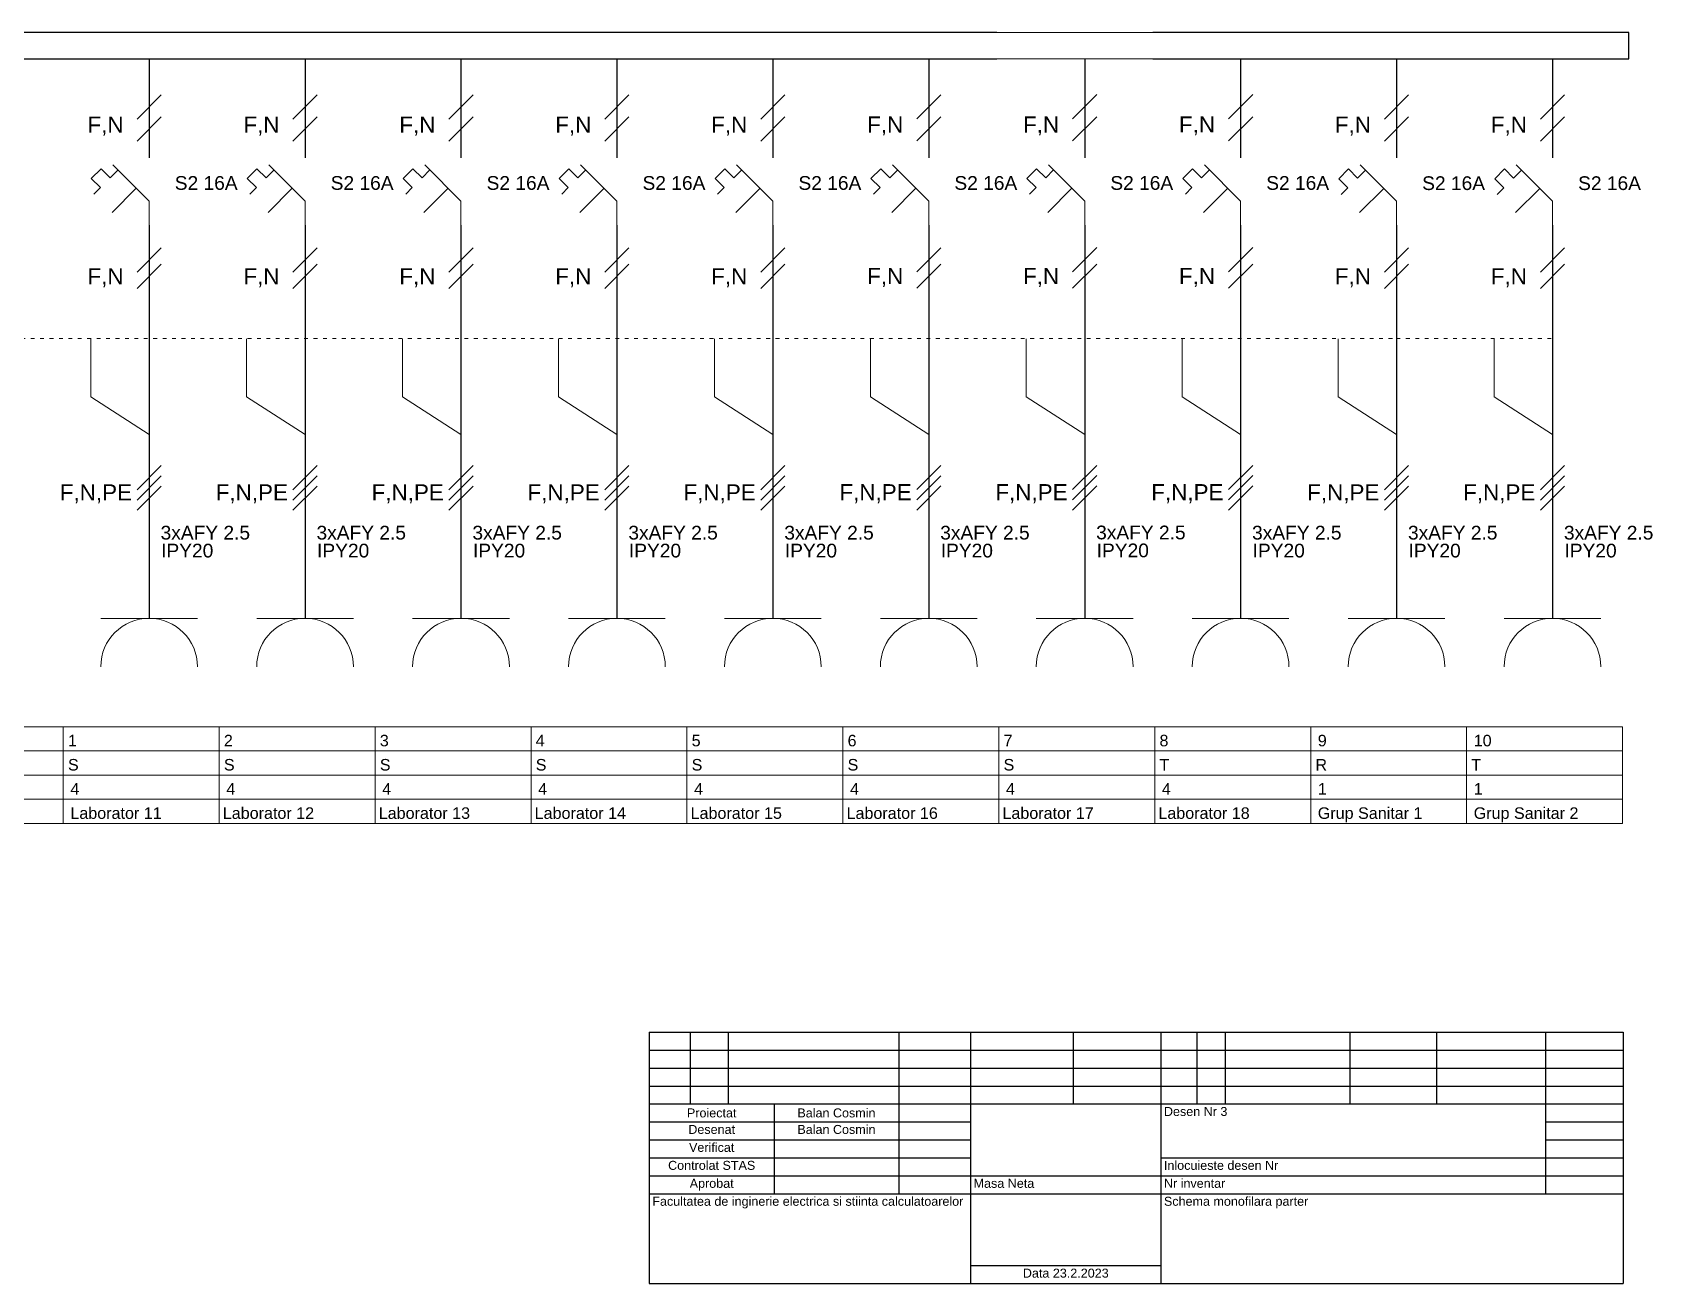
# Model space of a CAD drawing. Header units: inches. Extents: x 3 to 166, y 2 to 55.
# Drawn here: x 99.3 to 166.3, y 1.8 to 53.6 of the extents above; entities that cross this region are included whole.
import ezdxf

# ---------------------------------------------------------------- set-up
doc = ezdxf.new("R2010")
doc.units = ezdxf.units.IN
doc.header["$LTSCALE"] = 0.1
doc.header["$MEASUREMENT"] = 0
doc.linetypes.add('ACAD_ISO03W100', pattern=[30, 12, -18])
doc.styles.get("Standard").update_dxf_attribs({"font": 'arial.ttf'})

# ---------------------------------------------------------------- blocks, each defined once
blk = doc.blocks.new('*T1')
at = {"color": 0, "linetype": 'ByBlock', "lineweight": -2, "ltscale": 0.13, "transparency": 16777216}
for p, q in [((0, 0), (40.281, 0)), ((0, 0), (0, -2.972)), ((1.684, 0), (1.684, -2.972)), ((3.268, 0), (3.268, -2.972)), ((10.32, 0), (10.32, -2.972)), ((13.288, 0), (13.288, -2.972)), ((17.532, 0), (17.532, -2.972)), ((21.161, 0), (21.161, -2.972)), ((22.644, 0), (22.644, -2.972)), ((23.82, 0), (23.82, -2.972)), ((28.98, 0), (28.98, -2.972)), ((32.562, 0), (32.562, -2.972)), ((37.06, 0), (37.06, -2.972)), ((40.281, 0), (40.281, -2.972)), ((0, -0.743), (40.281, -0.743)), ((0, -1.486), (40.281, -1.486)), ((0, -2.229), (40.281, -2.229)), ((0, -2.972), (40.281, -2.972))]:
    blk.add_line(p, q, dxfattribs=at)
blk = doc.blocks.new('*T2')
at = {"color": 0, "linetype": 'ByBlock', "lineweight": -2, "ltscale": 0.13, "transparency": 16777216}
for p, q in [((0, 0), (40.281, 0)), ((0, 0), (0, -3.715)), ((5.16, 0), (5.16, -3.715)), ((10.32, 0), (10.32, -3.715)), ((13.288, 0), (13.288, -3.715)), ((21.161, 0), (21.161, -3.715)), ((37.06, 0), (37.06, -3.715)), ((40.281, 0), (40.281, -3.715)), ((0, -0.743), (13.288, -0.743)), ((37.06, -0.743), (40.281, -0.743)), ((0, -1.486), (13.288, -1.486)), ((37.06, -1.486), (40.281, -1.486)), ((0, -2.229), (13.288, -2.229)), ((21.161, -2.229), (40.281, -2.229)), ((0, -2.972), (40.281, -2.972)), ((0, -3.715), (40.281, -3.715))]:
    blk.add_line(p, q, dxfattribs=at)
at = {"color": 0, "lineweight": 13, "ltscale": 0.13, "transparency": 16777216}
for s, insert, char_height, width, attachment_point in [('Proiectat', (2.58, -0.372), 0.3715, 4.91223, 5), ('Balan Cosmin', (7.74, -0.372), 0.37151, 4.91223, 5), ('Desen Nr 3', (21.285, -0.124), 0.3715, 15.65142, 1), ('Desenat', (2.58, -0.867), 0.3715, 4.91223, 2), ('Balan Cosmin', (7.74, -0.867), 0.37151, 4.91223, 2), ('Verificat', (2.58, -1.61), 0.3715, 4.91223, 2), ('Controlat STAS', (2.58, -2.353), 0.37151, 4.91223, 2), ('Inlocuieste desen Nr', (21.285, -2.353), 0.37151, 15.65142, 1), ('Aprobat', (2.58, -3.096), 0.3715, 4.91223, 2), ('Masa Neta', (13.412, -3.096), 0.3715, 7.62519, 1), ('Nr inventar', (21.285, -3.096), 0.37151, 15.65142, 1)]:
    blk.add_mtext(s, dxfattribs=dict(at, insert=insert, char_height=char_height, width=width, attachment_point=attachment_point))
blk = doc.blocks.new('*T3')
at = {"color": 0, "linetype": 'ByBlock', "lineweight": -2, "ltscale": 0.13, "transparency": 16777216}
for p, q in [((0, 0), (40.281, 0)), ((0, 0), (0, -3.715)), ((13.288, 0), (13.288, -3.715)), ((21.161, 0), (21.161, -3.715)), ((40.281, 0), (40.281, -3.715)), ((13.288, -2.972), (21.161, -2.972)), ((0, -3.715), (40.281, -3.715))]:
    blk.add_line(p, q, dxfattribs=at)
at = {"color": 0, "lineweight": 13, "ltscale": 0.13, "transparency": 16777216, "char_height": 0.37151}
for s, insert, width, attachment_point in [('Facultatea de inginerie electrica si stiinta calculatoarelor', (0.124, -0.124), 13.0407, 1), ('Schema monofilara parter', (21.285, -0.124), 18.87213, 1), ('Data 23.2.2023', (17.225, -3.096), 7.62519, 2)]:
    blk.add_mtext(s, dxfattribs=dict(at, insert=insert, width=width, attachment_point=attachment_point))

msp = doc.modelspace()

# ---------------------------------------------------------------- linework, layer by layer
at = {"lineweight": 13, "ltscale": 0.13}
for p, q in [((139.183, 53.593), (145.632, 53.593)), ((139.183, 52.505), (145.632, 52.505)), ((101.728, 47.551), (102.13, 47.952)), ((102.507, 47.575), (102.13, 47.952)), ((102.507, 47.575), (102.835, 47.902)), ((104.119, 46.618), (102.619, 48.118)), ((108.177, 47.551), (108.579, 47.952)), ((108.956, 47.575), (108.579, 47.952)), ((108.956, 47.575), (109.284, 47.902)), ((110.568, 46.618), (109.068, 48.118)), ((114.626, 47.551), (115.028, 47.952)), ((115.405, 47.575), (115.028, 47.952)), ((115.405, 47.575), (115.733, 47.902)), ((117.017, 46.618), (115.517, 48.118)), ((121.075, 47.551), (121.477, 47.952)), ((121.854, 47.575), (121.477, 47.952)), ((121.854, 47.575), (122.182, 47.902)), ((123.466, 46.618), (121.966, 48.118)), ((127.524, 47.551), (127.926, 47.952)), ((128.303, 47.575), (127.926, 47.952)), ((128.303, 47.575), (128.631, 47.902)), ((129.915, 46.618), (128.415, 48.118)), ((133.973, 47.551), (134.375, 47.952)), ((134.752, 47.575), (134.375, 47.952)), ((134.752, 47.575), (135.08, 47.902)), ((136.364, 46.618), (134.864, 48.118)), ((140.422, 47.551), (140.824, 47.952)), ((141.201, 47.575), (140.824, 47.952)), ((141.201, 47.575), (141.529, 47.902)), ((142.813, 46.618), (141.313, 48.118)), ((146.871, 47.551), (147.273, 47.952)), ((147.65, 47.575), (147.273, 47.952)), ((147.65, 47.575), (147.978, 47.902)), ((149.262, 46.618), (147.762, 48.118)), ((153.321, 47.543), (153.722, 47.944)), ((154.099, 47.567), (153.722, 47.944)), ((154.099, 47.567), (154.427, 47.894)), ((155.711, 46.61), (154.211, 48.11)), ((159.77, 47.543), (160.171, 47.944)), ((160.548, 47.567), (160.171, 47.944)), ((160.548, 47.567), (160.876, 47.894)), ((162.16, 46.61), (160.66, 48.11)), ((102.106, 47.173), (101.728, 47.551)), ((101.835, 46.902), (102.106, 47.173)), ((103.589, 47.148), (102.589, 46.148)), ((108.555, 47.173), (108.177, 47.551)), ((108.284, 46.902), (108.555, 47.173)), ((110.038, 47.148), (109.038, 46.148)), ((115.004, 47.173), (114.626, 47.551)), ((114.733, 46.902), (115.004, 47.173)), ((116.487, 47.148), (115.487, 46.148)), ((121.453, 47.173), (121.075, 47.551)), ((121.182, 46.902), (121.453, 47.173)), ((122.936, 47.148), (121.936, 46.148)), ((127.902, 47.173), (127.524, 47.551)), ((127.631, 46.902), (127.902, 47.173)), ((129.385, 47.148), (128.385, 46.148)), ((134.351, 47.173), (133.973, 47.551)), ((134.08, 46.902), (134.351, 47.173)), ((135.834, 47.148), (134.834, 46.148)), ((140.8, 47.173), (140.422, 47.551)), ((140.529, 46.902), (140.8, 47.173)), ((142.283, 47.148), (141.283, 46.148)), ((147.249, 47.173), (146.871, 47.551)), ((146.978, 46.902), (147.249, 47.173)), ((148.732, 47.148), (147.732, 46.148)), ((153.698, 47.165), (153.321, 47.543)), ((153.427, 46.894), (153.698, 47.165)), ((155.182, 47.14), (154.182, 46.14)), ((160.147, 47.165), (159.77, 47.543)), ((159.876, 46.894), (160.147, 47.165)), ((161.631, 47.14), (160.631, 46.14)), ((104.119, 45.618), (104.119, 46.618)), ((110.568, 45.618), (110.568, 46.618)), ((117.017, 45.618), (117.017, 46.618)), ((123.466, 45.618), (123.466, 46.618)), ((129.915, 45.618), (129.915, 46.618)), ((136.364, 45.618), (136.364, 46.618)), ((142.813, 45.618), (142.813, 46.618)), ((149.262, 45.618), (149.262, 46.618)), ((155.711, 45.61), (155.711, 46.61)), ((162.16, 45.61), (162.16, 46.61)), ((101.704, 40.921), (101.704, 38.525)), ((108.153, 40.921), (108.153, 38.525)), ((114.602, 40.921), (114.602, 38.525)), ((121.051, 40.921), (121.051, 38.525)), ((127.5, 40.921), (127.5, 38.525)), ((133.949, 40.921), (133.949, 38.525)), ((140.398, 40.921), (140.398, 38.525)), ((146.847, 40.921), (146.847, 38.525)), ((153.296, 40.921), (153.296, 38.525)), ((159.745, 40.921), (159.745, 38.525)), ((101.704, 38.525), (104.119, 36.954)), ((108.153, 38.525), (110.568, 36.954)), ((114.602, 38.525), (117.017, 36.954)), ((121.051, 38.525), (123.466, 36.954)), ((127.5, 38.525), (129.915, 36.954)), ((133.949, 38.525), (136.364, 36.954)), ((140.398, 38.525), (142.813, 36.954)), ((146.847, 38.525), (149.262, 36.954)), ((153.296, 38.525), (155.711, 36.954)), ((159.745, 38.525), (162.16, 36.954)), ((104.119, 29.356), (102.119, 29.356)), ((104.119, 29.356), (106.119, 29.356)), ((110.568, 29.356), (108.568, 29.356)), ((110.568, 29.356), (112.568, 29.356)), ((117.017, 29.356), (115.017, 29.356)), ((117.017, 29.356), (119.017, 29.356)), ((123.466, 29.356), (121.466, 29.356)), ((123.466, 29.356), (125.466, 29.356)), ((129.915, 29.356), (127.915, 29.356)), ((129.915, 29.356), (131.915, 29.356)), ((136.364, 29.356), (134.364, 29.356)), ((136.364, 29.356), (138.364, 29.356)), ((142.813, 29.356), (140.813, 29.356)), ((142.813, 29.356), (144.813, 29.356)), ((149.262, 29.356), (147.262, 29.356)), ((149.262, 29.356), (151.262, 29.356)), ((155.711, 29.356), (153.711, 29.356)), ((155.711, 29.356), (157.711, 29.356)), ((162.16, 29.356), (160.16, 29.356)), ((162.16, 29.356), (164.16, 29.356)), ((94.12, 24.871), (100.569, 24.871)), ((100.569, 24.871), (100.569, 20.871)), ((107.018, 24.871), (100.569, 24.871)), ((100.569, 24.871), (100.569, 20.871)), ((107.018, 20.871), (107.018, 24.871)), ((107.018, 20.871), (107.018, 24.871)), ((107.018, 20.871), (107.018, 24.871)), ((107.018, 24.871), (113.467, 24.871)), ((107.018, 20.871), (107.018, 24.871)), ((119.916, 24.871), (113.467, 24.871)), ((113.467, 24.871), (113.467, 20.871)), ((113.467, 24.871), (113.467, 20.871)), ((119.916, 20.871), (119.916, 24.871)), ((119.916, 20.871), (119.916, 24.871)), ((119.916, 20.871), (119.916, 24.871)), ((119.916, 24.871), (126.365, 24.871)), ((119.916, 20.871), (119.916, 24.871)), ((126.365, 24.871), (126.365, 20.871)), ((132.814, 24.871), (126.365, 24.871)), ((126.365, 24.871), (126.365, 20.871)), ((132.814, 20.871), (132.814, 24.871)), ((132.814, 24.871), (139.263, 24.871)), ((132.814, 20.871), (132.814, 24.871)), ((132.814, 20.871), (132.814, 24.871)), ((132.814, 20.871), (132.814, 24.871)), ((145.712, 24.871), (139.263, 24.871)), ((139.263, 24.871), (139.263, 20.871)), ((139.263, 24.871), (139.263, 20.871)), ((145.712, 20.871), (145.712, 24.871)), ((145.712, 20.871), (145.712, 24.871)), ((145.712, 20.871), (145.712, 24.871)), ((145.712, 24.871), (152.161, 24.871)), ((152.161, 24.871), (152.161, 20.871)), ((152.161, 24.871), (152.161, 20.871)), ((158.61, 24.871), (152.161, 24.871)), ((152.161, 24.871), (152.161, 20.871)), ((152.161, 24.871), (152.161, 20.871)), ((158.61, 20.871), (158.61, 24.871)), ((158.61, 20.871), (158.61, 24.871)), ((158.61, 20.871), (158.61, 24.871)), ((158.61, 20.871), (158.61, 24.871)), ((158.61, 20.871), (158.61, 24.871)), ((158.61, 20.871), (158.61, 24.871)), ((158.61, 20.871), (158.61, 24.871)), ((158.61, 24.871), (165.059, 24.871)), ((158.61, 20.871), (158.61, 24.871)), ((165.059, 24.871), (165.059, 20.871)), ((165.059, 24.871), (165.059, 20.871)), ((165.059, 24.871), (165.059, 20.871)), ((165.059, 24.871), (165.059, 20.871)), ((97.344, 23.871), (103.793, 23.871)), ((103.694, 23.871), (106.919, 23.871)), ((103.793, 23.871), (107.018, 23.871)), ((110.143, 23.871), (106.919, 23.871)), ((110.242, 23.871), (107.018, 23.871)), ((110.143, 23.871), (113.368, 23.871)), ((110.242, 23.871), (113.467, 23.871)), ((116.592, 23.871), (113.368, 23.871)), ((116.691, 23.871), (113.467, 23.871)), ((116.592, 23.871), (119.817, 23.871)), ((116.691, 23.871), (119.916, 23.871)), ((123.041, 23.871), (119.817, 23.871)), ((123.14, 23.871), (119.916, 23.871)), ((123.041, 23.871), (126.266, 23.871)), ((123.14, 23.871), (126.365, 23.871)), ((129.49, 23.871), (126.266, 23.871)), ((129.589, 23.871), (126.365, 23.871)), ((129.49, 23.871), (132.715, 23.871)), ((129.589, 23.871), (132.814, 23.871)), ((135.939, 23.871), (132.715, 23.871)), ((136.038, 23.871), (132.814, 23.871)), ((135.939, 23.871), (139.164, 23.871)), ((136.038, 23.871), (139.263, 23.871)), ((142.388, 23.871), (139.164, 23.871)), ((142.487, 23.871), (139.263, 23.871)), ((142.388, 23.871), (145.613, 23.871)), ((142.487, 23.871), (145.712, 23.871)), ((148.936, 23.871), (145.712, 23.871)), ((148.936, 23.871), (152.161, 23.871)), ((155.385, 23.871), (152.161, 23.871)), ((155.385, 23.871), (158.61, 23.871)), ((155.385, 23.871), (158.61, 23.871)), ((161.834, 23.871), (158.61, 23.871)), ((161.834, 23.871), (158.61, 23.871)), ((161.834, 23.871), (165.059, 23.871)), ((97.344, 22.871), (103.793, 22.871)), ((103.793, 22.871), (107.018, 22.871)), ((110.242, 22.871), (107.018, 22.871)), ((110.242, 22.871), (113.467, 22.871)), ((116.691, 22.871), (113.467, 22.871)), ((116.691, 22.871), (119.916, 22.871)), ((123.14, 22.871), (119.916, 22.871)), ((123.14, 22.871), (126.365, 22.871)), ((129.589, 22.871), (126.365, 22.871)), ((129.589, 22.871), (132.814, 22.871)), ((136.038, 22.871), (132.814, 22.871)), ((136.038, 22.871), (139.263, 22.871)), ((142.487, 22.871), (139.263, 22.871)), ((142.487, 22.871), (145.712, 22.871)), ((148.936, 22.871), (145.712, 22.871)), ((148.936, 22.871), (152.161, 22.871)), ((155.385, 22.871), (152.161, 22.871)), ((155.385, 22.871), (158.61, 22.871)), ((155.385, 22.871), (158.61, 22.871)), ((161.834, 22.871), (158.61, 22.871)), ((161.834, 22.871), (158.61, 22.871)), ((161.834, 22.871), (165.059, 22.871)), ((97.344, 21.871), (103.793, 21.871)), ((103.793, 21.871), (107.018, 21.871)), ((110.242, 21.871), (107.018, 21.871)), ((110.242, 21.871), (113.467, 21.871)), ((116.691, 21.871), (113.467, 21.871)), ((116.691, 21.871), (119.916, 21.871)), ((123.14, 21.871), (119.916, 21.871)), ((123.14, 21.871), (126.365, 21.871)), ((129.589, 21.871), (126.365, 21.871)), ((129.589, 21.871), (132.814, 21.871)), ((136.038, 21.871), (132.814, 21.871)), ((136.038, 21.871), (139.263, 21.871)), ((142.487, 21.871), (139.263, 21.871)), ((142.487, 21.871), (145.712, 21.871)), ((148.936, 21.871), (145.712, 21.871)), ((148.936, 21.871), (152.161, 21.871)), ((155.385, 21.871), (152.161, 21.871)), ((155.385, 21.871), (158.61, 21.871)), ((155.385, 21.871), (158.61, 21.871)), ((161.834, 21.871), (158.61, 21.871)), ((161.834, 21.871), (158.61, 21.871)), ((161.834, 21.871), (165.059, 21.871)), ((97.344, 20.871), (100.569, 20.871)), ((103.793, 20.871), (100.569, 20.871)), ((103.793, 20.871), (107.018, 20.871)), ((110.242, 20.871), (107.018, 20.871)), ((110.242, 20.871), (113.467, 20.871)), ((116.691, 20.871), (113.467, 20.871)), ((116.691, 20.871), (119.916, 20.871)), ((123.14, 20.871), (119.916, 20.871)), ((123.14, 20.871), (126.365, 20.871)), ((129.589, 20.871), (126.365, 20.871)), ((129.589, 20.871), (132.814, 20.871)), ((136.038, 20.871), (132.814, 20.871)), ((136.038, 20.871), (139.263, 20.871)), ((142.487, 20.871), (139.263, 20.871)), ((142.487, 20.871), (145.712, 20.871)), ((148.936, 20.871), (145.712, 20.871)), ((148.936, 20.871), (152.161, 20.871)), ((155.385, 20.871), (152.161, 20.871)), ((155.385, 20.871), (158.61, 20.871)), ((161.834, 20.871), (158.61, 20.871)), ((161.834, 20.871), (165.059, 20.871))]:
    msp.add_line(p, q, dxfattribs=at)
for p, q in [((104.119, 52.505), (104.119, 48.405)), ((110.568, 52.505), (110.568, 48.405)), ((117.017, 52.505), (117.017, 48.405)), ((123.466, 52.505), (123.466, 48.405)), ((129.915, 52.505), (129.915, 48.405)), ((136.364, 52.505), (136.364, 48.405)), ((142.813, 52.505), (142.813, 48.405)), ((149.262, 52.505), (149.262, 48.405)), ((155.711, 52.505), (155.711, 48.405)), ((162.16, 52.505), (162.16, 48.405)), ((103.619, 50.01), (104.619, 51.01)), ((110.068, 50.01), (111.068, 51.01)), ((116.517, 50.01), (117.517, 51.01)), ((122.966, 50.01), (123.966, 51.01)), ((129.415, 50.01), (130.415, 51.01)), ((135.864, 50.017), (136.864, 51.017)), ((142.313, 50.018), (143.313, 51.018)), ((148.762, 50.018), (149.762, 51.018)), ((155.211, 50.01), (156.211, 51.01)), ((161.66, 50.01), (162.66, 51.01)), ((103.619, 49.097), (104.619, 50.097)), ((110.068, 49.097), (111.068, 50.097)), ((116.517, 49.097), (117.517, 50.097)), ((122.966, 49.097), (123.966, 50.097)), ((129.415, 49.097), (130.415, 50.097)), ((135.864, 49.105), (136.864, 50.105)), ((142.313, 49.105), (143.313, 50.105)), ((148.762, 49.105), (149.762, 50.105)), ((155.211, 49.097), (156.211, 50.097)), ((161.66, 49.097), (162.66, 50.097)), ((104.119, 45.618), (104.119, 29.356)), ((110.568, 45.618), (110.568, 29.356)), ((117.017, 45.618), (117.017, 29.356)), ((123.466, 45.618), (123.466, 29.356)), ((129.915, 45.618), (129.915, 29.356)), ((136.364, 45.618), (136.364, 29.356)), ((142.813, 45.618), (142.813, 29.356)), ((149.262, 45.618), (149.262, 29.356)), ((155.711, 45.618), (155.711, 29.356)), ((162.16, 45.618), (162.16, 29.356)), ((103.619, 43.681), (104.619, 44.681)), ((110.068, 43.681), (111.068, 44.681)), ((116.517, 43.681), (117.517, 44.681)), ((122.966, 43.681), (123.966, 44.681)), ((129.415, 43.681), (130.415, 44.681)), ((135.864, 43.688), (136.864, 44.688)), ((142.313, 43.689), (143.313, 44.689)), ((148.762, 43.689), (149.762, 44.689)), ((155.211, 43.681), (156.211, 44.681)), ((161.66, 43.681), (162.66, 44.681)), ((103.619, 43.005), (104.619, 44.005)), ((110.068, 43.005), (111.068, 44.005)), ((116.517, 43.005), (117.517, 44.005)), ((122.966, 43.005), (123.966, 44.005)), ((129.415, 43.005), (130.415, 44.005)), ((135.864, 43.012), (136.864, 44.012)), ((142.313, 43.013), (143.313, 44.013)), ((148.762, 43.013), (149.762, 44.013)), ((155.211, 43.005), (156.211, 44.005)), ((161.66, 43.005), (162.66, 44.005)), ((103.619, 34.672), (104.619, 35.672)), ((110.068, 34.672), (111.068, 35.672)), ((116.517, 34.672), (117.517, 35.672)), ((122.966, 34.672), (123.966, 35.672)), ((129.415, 34.672), (130.415, 35.672)), ((135.864, 34.68), (136.864, 35.68)), ((142.313, 34.68), (143.313, 35.68)), ((148.762, 34.681), (149.762, 35.681)), ((155.211, 34.672), (156.211, 35.672)), ((161.66, 34.672), (162.66, 35.672)), ((103.619, 34.25), (104.619, 35.25)), ((110.068, 34.25), (111.068, 35.25)), ((116.517, 34.25), (117.517, 35.25)), ((122.966, 34.25), (123.966, 35.25)), ((129.415, 34.25), (130.415, 35.25)), ((135.864, 34.257), (136.864, 35.257)), ((142.313, 34.258), (143.313, 35.258)), ((148.762, 34.258), (149.762, 35.258)), ((155.211, 34.25), (156.211, 35.25)), ((161.66, 34.25), (162.66, 35.25)), ((103.619, 33.827), (104.619, 34.827)), ((110.068, 33.827), (111.068, 34.827)), ((116.517, 33.827), (117.517, 34.827)), ((122.966, 33.827), (123.966, 34.827)), ((129.415, 33.827), (130.415, 34.827)), ((135.864, 33.835), (136.864, 34.835)), ((142.313, 33.835), (143.313, 34.835)), ((148.762, 33.836), (149.762, 34.836)), ((155.211, 33.827), (156.211, 34.827)), ((161.66, 33.827), (162.66, 34.827))]:
    msp.add_line(p, q)
at = {"linetype": 'ACAD_ISO03W100', "lineweight": 13, "ltscale": 0.13}
for p, q in [((7.572, 40.921), (155.711, 40.931)), ((155.711, 40.931), (162.16, 40.931))]:
    msp.add_line(p, q, dxfattribs=at)
for points in [[(139.183, 53.593), (82.441, 53.593)], [(145.632, 52.505), (165.322, 52.505), (165.322, 53.593), (145.632, 53.593)], [(82.441, 52.505), (139.183, 52.505)]]:
    msp.add_lwpolyline(points)
at = {"lineweight": 13, "ltscale": 0.13}
for centre in [(104.119, 27.356), (110.568, 27.356), (117.017, 27.356), (123.466, 27.356), (129.915, 27.356), (136.364, 27.356), (142.813, 27.356), (149.262, 27.356), (155.711, 27.356), (162.16, 27.356)]:
    msp.add_arc(centre, 2, 0, 180, dxfattribs=at)

# ---------------------------------------------------------------- block references
for name, p in [('*T1', (124.806, 12.239)), ('*T2', (124.806, 9.267)), ('*T3', (124.806, 5.552))]:
    msp.add_blockref(name, p)

# ---------------------------------------------------------------- texts
for s, p in [('S2 16A', (105.179, 47.081)), ('S2 16A', (111.628, 47.081)), ('S2 16A', (118.077, 47.081)), ('S2 16A', (124.526, 47.081)), ('S2 16A', (130.975, 47.081)), ('S2 16A', (137.424, 47.081)), ('S2 16A', (143.873, 47.081)), ('S2 16A', (150.322, 47.081)), ('S2 16A', (156.771, 47.073)), ('S2 16A', (163.22, 47.073)), ('3xAFY 2.5', (104.593, 32.616)), ('3xAFY 2.5', (111.042, 32.616)), ('3xAFY 2.5', (117.491, 32.616)), ('3xAFY 2.5', (123.94, 32.616)), ('3xAFY 2.5', (130.389, 32.616)), ('3xAFY 2.5', (136.838, 32.616)), ('3xAFY 2.5', (143.287, 32.624)), ('3xAFY 2.5', (149.736, 32.616)), ('3xAFY 2.5', (156.185, 32.616)), ('3xAFY 2.5', (162.634, 32.616)), ('IPY20', (104.615, 31.874)), ('IPY20', (111.064, 31.874)), ('IPY20', (117.513, 31.874)), ('IPY20', (123.962, 31.874)), ('IPY20', (130.411, 31.874)), ('IPY20', (136.86, 31.874)), ('IPY20', (143.309, 31.882)), ('IPY20', (149.758, 31.874)), ('IPY20', (156.207, 31.874)), ('IPY20', (162.656, 31.874))]:
    msp.add_text(s, height=0.5674, dxfattribs=at).set_placement(p)
at = {"linetype": 'ACAD_ISO03W100', "lineweight": 100}
for s, height, p in [('1', 0.477, (100.762, 24.061)), ('2', 0.477, (107.211, 24.061)), ('3', 0.477, (113.66, 24.061)), ('4', 0.477, (120.109, 24.061)), ('5', 0.477, (126.558, 24.061)), ('6', 0.477, (133.007, 24.061)), ('7', 0.477, (139.457, 24.061)), ('8', 0.477, (145.906, 24.061)), ('9', 0.477, (152.454, 24.061)), ('10', 0.4768, (158.903, 24.061)), ('S', 0.477, (100.762, 23.061)), ('S', 0.477, (107.211, 23.061)), ('S', 0.477, (113.66, 23.061)), ('S', 0.477, (120.109, 23.061)), ('S', 0.477, (126.558, 23.061)), ('S', 0.477, (133.007, 23.061)), ('S', 0.477, (139.457, 23.061)), ('T', 0.477, (145.906, 23.061)), ('R', 0.477, (152.355, 23.061)), ('T', 0.477, (158.804, 23.061)), ('4', 0.477, (100.862, 22.061)), ('4', 0.477, (107.311, 22.061)), ('4', 0.477, (113.76, 22.061)), ('4', 0.477, (120.209, 22.061)), ('4', 0.477, (126.658, 22.061)), ('4', 0.477, (133.107, 22.061)), ('4', 0.477, (139.556, 22.061)), ('4', 0.477, (146.005, 22.061)), ('1', 0.477, (152.454, 22.061)), ('1', 0.477, (158.903, 22.061)), ('Laborator 11', 0.47675, (100.862, 21.061)), ('Laborator 12', 0.47675, (107.167, 21.061)), ('Laborator 13', 0.47675, (113.616, 21.061)), ('Laborator 14', 0.47675, (120.065, 21.061)), ('Laborator 15', 0.47675, (126.514, 21.061)), ('Laborator 16', 0.47675, (132.963, 21.061)), ('Laborator 17', 0.47675, (139.412, 21.061)), ('Laborator 18', 0.47675, (145.861, 21.061)), ('Grup Sanitar 1', 0.47675, (152.454, 21.061)), ('Grup Sanitar 2', 0.47675, (158.903, 21.061))]:
    msp.add_text(s, height=height, dxfattribs=at).set_placement(p)
at = {"lineweight": 13, "char_height": 0.6637, "width": 3.30513, "attachment_point": 1}
for s, insert in [('F,N', (101.569, 50.108)), ('F,N', (108.018, 50.108)), ('F,N', (114.467, 50.108)), ('F,N', (120.916, 50.108)), ('F,N', (127.365, 50.108)), ('F,N', (133.814, 50.116)), ('F,N', (140.263, 50.116)), ('F,N', (146.712, 50.117)), ('F,N', (153.161, 50.108)), ('F,N', (159.61, 50.108)), ('F,N', (101.569, 43.838)), ('F,N', (108.018, 43.838)), ('F,N', (114.467, 43.838)), ('F,N', (120.916, 43.838)), ('F,N', (127.365, 43.838)), ('F,N', (133.814, 43.846)), ('F,N', (140.263, 43.846)), ('F,N', (146.712, 43.846)), ('F,N', (153.161, 43.838)), ('F,N', (159.61, 43.838)), ('F,N,PE', (100.423, 34.899)), ('F,N,PE', (106.872, 34.899)), ('F,N,PE', (113.321, 34.899)), ('F,N,PE', (119.77, 34.899)), ('F,N,PE', (126.22, 34.899)), ('F,N,PE', (132.669, 34.906)), ('F,N,PE', (139.118, 34.907)), ('F,N,PE', (145.567, 34.907)), ('F,N,PE', (152.016, 34.899)), ('F,N,PE', (158.465, 34.899))]:
    msp.add_mtext(s, dxfattribs=dict(at, insert=insert))

doc.saveas('drawing.dxf')
